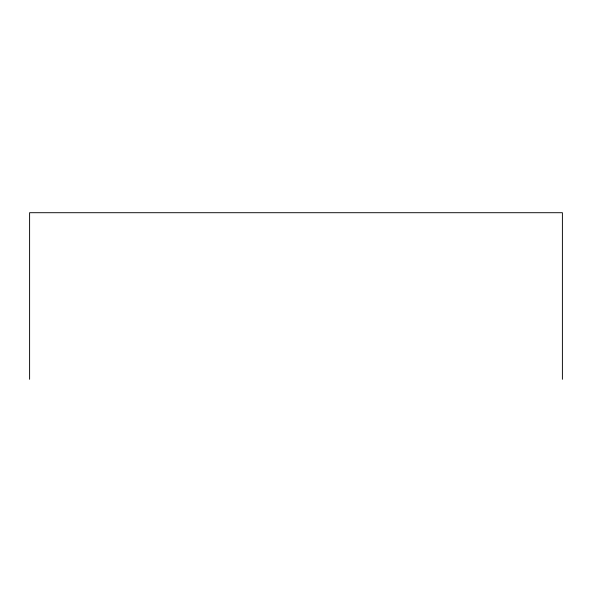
<?xml version="1.0" encoding="UTF-8"?>
<svg xmlns="http://www.w3.org/2000/svg" width="592" height="592" viewBox="0 0 592 592"><rect width="100%" height="100%" fill="white"/><g stroke="black" fill="none" stroke-linecap="round" stroke-linejoin="round"><path stroke-width="0.89" d="M562.4 379.294L562.4 212.706L29.6 212.706L29.6 379.294"/></g></svg>
